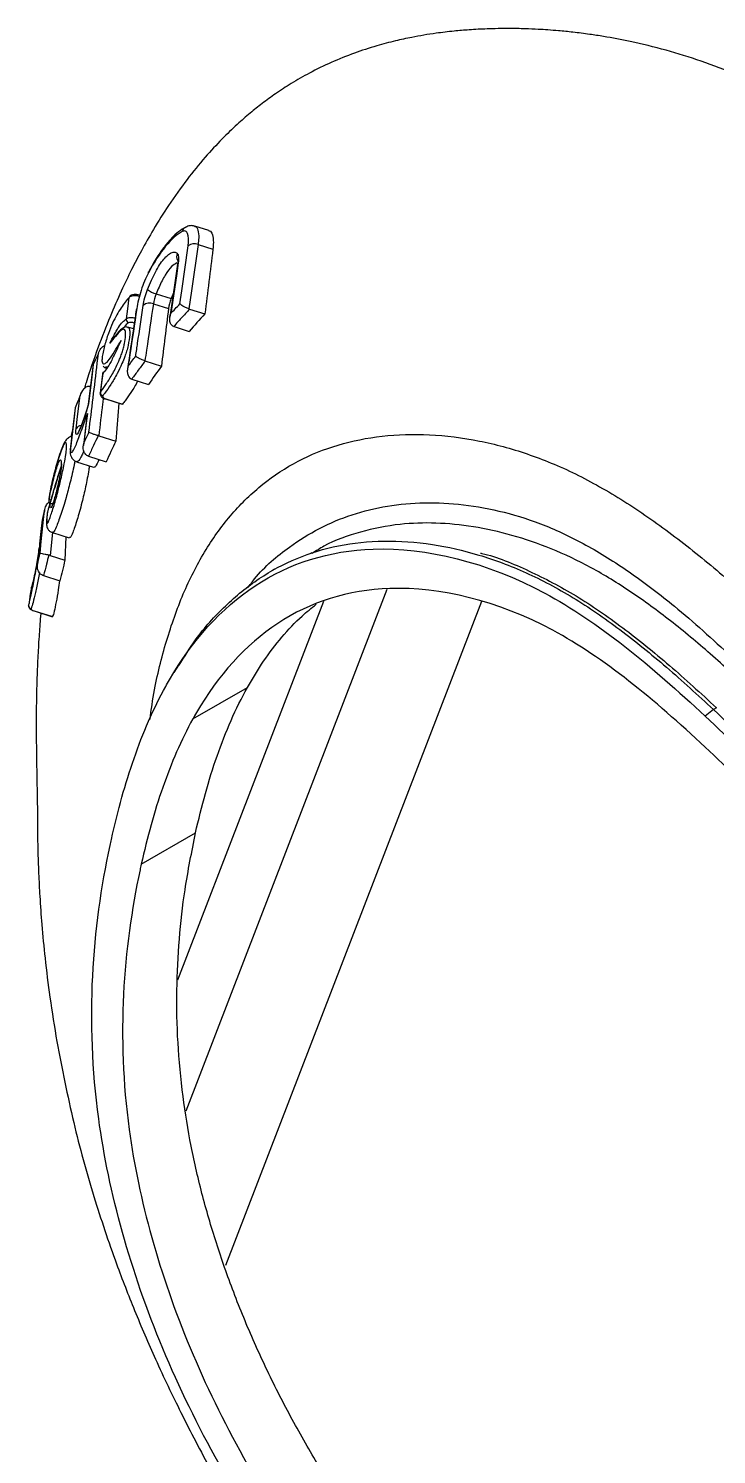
# Paper-space layout '_Isométrica' of a CAD drawing. Header units: millimetres. Extents: x -38 to 51, y -53 to 58.
# Drawn here: x -37.7 to -5.4, y -9 to 57.9 of the extents above; entities that cross this region are included whole.
import ezdxf

# ---------------------------------------------------------------- set-up
doc = ezdxf.new("R2010")
doc.units = ezdxf.units.MM

psp = doc.layouts.new('_Isométrica')

# ---------------------------------------------------------------- linework, layer by layer
at = {"color": 7, "linetype": 'Continuous', "lineweight": 25}
for p, q in [((-29.191, 48.441), (-29.851, 48.65)), ((-29.7, 47.783), (-29.004, 47.563)), ((-31.799, 45.002), (-31.086, 44.777)), ((-31.666, 45.474), (-30.965, 45.253)), ((-30.859, 45.52), (-30.965, 45.253)), ((-30.096, 44.751), (-29.38, 44.526)), ((-32.735, 43.827), (-32.99, 43.907)), ((-30.842, 43.942), (-30.815, 43.933)), ((-30.815, 43.933), (-30.112, 43.711)), ((-33.843, 43.151), (-33.704, 43.342)), ((-32.196, 42.32), (-31.419, 42.075)), ((-34.629, 42.157), (-34.854, 40.285)), ((-34.193, 41.702), (-34.303, 40.817)), ((-34.048, 42.003), (-33.984, 41.982)), ((-32.81, 41.469), (-32.025, 41.221)), ((-34.053, 40.535), (-33.26, 40.285)), ((-34.053, 40.535), (-34.052, 40.535)), ((-34.035, 40.544), (-33.245, 40.295)), ((-33.413, 40.334), (-33.561, 38.554)), ((-35.472, 40.12), (-35.706, 38.159)), ((-34.921, 39.727), (-35.087, 38.352)), ((-35.594, 39.095), (-35.677, 38.768)), ((-34.364, 38.807), (-33.561, 38.554)), ((-35.404, 37.59), (-34.607, 37.339)), ((-34.841, 37.851), (-34.009, 37.588)), ((-36.664, 36.123), (-36.699, 35.817)), ((-36.66, 36.135), (-36.693, 35.854)), ((-36.693, 35.817), (-36.693, 35.854)), ((-36.536, 34.263), (-35.748, 34.014)), ((-35.902, 34.062), (-35.949, 32.97)), ((-37.183, 33.332), (-37.242, 32.785)), ((-36.642, 33.189), (-35.949, 32.97)), ((-24.363, 33.315), (-24.416, 33.285)), ((-36.951, 32.241), (-36.184, 31.999)), ((-26.111, 32.542), (-26.252, 32.46)), ((-20.832, 31.597), (-30.272, 7.096)), ((-23.81, 31.03), (-30.664, 13.243)), ((-16.398, 31.027), (-28.408, -0.145)), ((-37.397, 30.585), (-36.536, 30.314)), ((-37.389, 30.587), (-36.533, 30.316)), ((-36.533, 30.316), (-36.535, 30.315)), ((-30.624, 28.043), (-30.834, 27.701)), ((-31.22, 27.041), (-31.217, 27.037)), ((-29.946, 25.514), (-27.382, 26.994)), ((-5.888, 25.643), (-5.889, 25.64)), ((-5.501, 25.959), (-5.888, 25.643)), ((-5.36, 26.04), (-5.501, 25.959)), ((-33.276, 21.836), (-33.273, 21.833)), ((-32.369, 18.689), (-29.819, 20.161)), ((-33.771, 19.855), (-33.768, 19.852))]:
    psp.add_line(p, q, dxfattribs=at)
at = {"color": 8, "linetype": 'Continuous', "lineweight": 25}
for p, q in [((-32.456, 45.343), (-32.457, 45.339)), ((-34.179, 41.738), (-34.193, 41.702)), ((-33.954, 42.03), (-34.041, 42.025)), ((-34.298, 40.816), (-34.287, 40.859)), ((-36.528, 34.266), (-36.642, 33.189))]:
    psp.add_line(p, q, dxfattribs=at)
at = {"color": 7, "linetype": 'Continuous', "lineweight": 25, "flags": 128}
for points in [[(-30.554, 45.007), (-30.467, 45.617), (-30.166, 47.722)], [(-29.7, 47.783), (-30.01, 45.611), (-30.131, 44.764)], [(-30.631, 46.931), (-30.719, 46.322), (-30.974, 44.552)], [(-32.033, 46.454), (-32.027, 46.496), (-32.022, 46.508)], [(-30.666, 46.859), (-30.776, 46.099), (-31.025, 44.372)], [(-33.068, 44.299), (-33.005, 44.765), (-32.933, 45.305)], [(-32.578, 44.785), (-32.598, 44.746), (-32.602, 44.727)], [(-34.622, 42.148), (-34.691, 41.577), (-34.844, 40.303)], [(-34.179, 41.738), (-34.234, 41.289), (-34.287, 40.859)], [(-35.425, 39.136), (-35.357, 39.707), (-35.239, 40.693)], [(-35.468, 40.113), (-35.536, 39.542), (-35.696, 38.205)], [(-34.898, 39.854), (-34.966, 39.283), (-35.066, 38.456)], [(-37.022, 34.856), (-37.039, 34.693), (-37.143, 33.715)], [(-37.021, 34.854), (-37.078, 34.309), (-37.139, 33.737)], [(-37.119, 33.295), (-37.061, 33.84), (-36.904, 35.317)], [(-37.161, 33.528), (-37.208, 33.086), (-37.235, 32.833)], [(-37.389, 30.587), (-37.397, 30.585), (-37.397, 30.585)]]:
    psp.add_lwpolyline(points, dxfattribs=at)
at = {"color": 8, "linetype": 'Continuous', "lineweight": 25, "flags": 128}
for points in [[(-30.666, 46.859), (-30.657, 46.892), (-30.631, 46.931)], [(-32.456, 45.343), (-32.454, 45.361), (-32.454, 45.376), (-32.455, 45.388), (-32.457, 45.398), (-32.461, 45.404), (-32.464, 45.406)]]:
    psp.add_lwpolyline(points, dxfattribs=at)
at = {"color": 8, "linetype": 'Continuous', "lineweight": 25}
for centre, radius, start, end in [((-30.127, 48.315), 0.326, 117.38672, 165.70487), ((-30.345, 47.234), 0.364, 157.18858, 209.59395), ((-34.052, 40.556), 0.0203, 270.3353, 326.68262), ((-35.164, 38.988), 0.301, 95.52594, 150.42499), ((-36.583, 35.937), 0.138, 217.09455, 259.65503)]:
    psp.add_arc(centre, radius, start, end, dxfattribs=at)
at = {"color": 7, "linetype": 'Continuous', "lineweight": 25}
for centre, radius, start, end in [((-29.878, 47.334), 0.483, 68.3157, 126.64408), ((-31.374, 46.543), 1.108, 231.0343, 254.69157), ((-32.81, 45.279), 0.125, 135.57542, 168.17654), ((-31.978, 44.577), 0.461, 67.13448, 130.37003), ((-32.915, 44.266), 0.157, 167.58119, 252.64134), ((-34.046, 41.709), 0.135, 134.05602, 167.69266), ((-34.132, 40.838), 0.157, 172.05376, 255.219), ((-37.508, 30.834), 0.149, 173.48851, 257.40589)]:
    psp.add_arc(centre, radius, start, end, dxfattribs=at)
for points, knots in [([(-36.329, 10.364), (-36.083, 9.097), (-35.611, 6.666), (-34.647, 3.179), (-33.664, 0.237), (-32.678, -2.304), (-31.674, -4.635), (-30.482, -7.141), (-29.068, -9.845), (-27.415, -12.729), (-25.509, -15.777), (-23.342, -18.965), (-21.088, -22.026), (-18.799, -24.928), (-16.591, -27.566), (-14.405, -30.037), (-12.344, -32.254), (-10.378, -34.278), (-8.528, -36.106), (-6.805, -37.736), (-5.289, -39.11), (-3.978, -40.252), (-2.883, -41.171), (-1.856, -42.007), (-0.747, -42.881), (0.58, -43.882), (2.029, -44.923), (3.43, -45.871), (4.691, -46.672), (5.74, -47.299), (6.758, -47.872), (7.522, -48.275), (8.091, -48.56), (8.389, -48.706), (8.661, -48.835), (9, -48.991), (9.287, -49.116), (9.56, -49.244), (9.695, -49.313), (9.7, -49.319), (10.019, -49.485), (10.524, -49.748), (11.16, -50.067), (11.787, -50.369), (12.373, -50.645), (12.796, -50.85), (13.168, -51.035), (13.416, -51.159), (13.709, -51.299), (14.034, -51.445), (14.394, -51.601), (14.991, -51.85), (15.837, -52.176), (16.906, -52.535), (17.927, -52.826), (18.795, -53.031), (19.511, -53.171), (20.123, -53.27), (20.764, -53.352), (21.528, -53.416), (22.319, -53.438), (23.057, -53.418), (23.686, -53.369), (24.32, -53.294), (25.04, -53.173), (25.866, -52.98), (26.719, -52.721), (27.599, -52.386), (28.48, -51.979), (29.341, -51.501), (30.1, -51.004), (30.744, -50.522), (31.313, -50.05), (31.892, -49.52), (32.942, -48.457), (34.312, -46.765), (35.877, -44.386), (37.336, -41.912), (38.771, -39.335), (40.087, -36.809), (41.287, -34.359), (42.368, -32.018), (43.419, -29.596), (44.259, -27.526), (44.896, -25.873), (45.365, -24.614), (45.85, -23.26), (46.332, -21.86), (46.76, -20.56), (47.223, -19.112), (47.759, -17.36), (48.329, -15.409), (49.058, -13.364), (49.796, -11.086), (50.478, -8.776), (51.024, -6.466), (51.386, -4.089), (51.495, -1.909), (51.394, 0.09), (51.151, 1.877), (50.773, 3.578), (50.284, 5.156), (49.703, 6.575), (49.027, 7.923), (48.24, 9.26), (47.345, 10.591), (46.293, 11.98), (45.176, 13.316), (44.032, 14.583), (42.859, 15.809), (41.565, 17.105), (40.345, 18.293), (39.303, 19.295), (38.54, 20.028), (37.884, 20.665), (37.296, 21.25), (36.545, 21.996), (35.535, 22.981), (34.415, 24.068), (33.397, 25.048), (32.447, 25.957), (31.483, 26.874), (30.543, 27.763), (29.638, 28.613), (28.673, 29.515), (27.494, 30.612), (26.18, 31.828), (24.898, 33.009), (23.866, 33.955), (23.111, 34.647), (22.552, 35.159), (22.043, 35.624), (21.526, 36.097), (20.892, 36.676), (20.134, 37.368), (19.216, 38.207), (18.16, 39.17), (16.904, 40.312), (15.415, 41.654), (13.793, 43.098), (12.06, 44.611), (10.244, 46.156), (8.36, 47.703), (6.539, 49.132), (4.904, 50.35), (3.49, 51.347), (2.265, 52.167), (1.211, 52.837), (0.239, 53.423), (-0.704, 53.963), (-1.708, 54.504), (-2.944, 55.122), (-4.41, 55.778), (-6.067, 56.408), (-7.746, 56.931), (-9.276, 57.305), (-10.462, 57.528), (-11.361, 57.666), (-12.065, 57.755), (-12.718, 57.82), (-13.26, 57.863), (-13.779, 57.894), (-14.388, 57.92), (-15.192, 57.934), (-16.072, 57.919), (-16.933, 57.873), (-17.733, 57.805), (-18.634, 57.698), (-19.552, 57.545), (-20.479, 57.344), (-21.382, 57.105), (-22.393, 56.775), (-23.445, 56.351), (-24.432, 55.868), (-25.299, 55.371), (-26.037, 54.89), (-26.675, 54.426), (-27.277, 53.946), (-27.906, 53.398), (-28.615, 52.713), (-29.405, 51.858), (-30.248, 50.824), (-31.057, 49.69), (-31.766, 48.562), (-32.34, 47.55), (-32.842, 46.585), (-33.334, 45.556), (-33.862, 44.345), (-34.416, 42.909), (-34.817, 41.785), (-35.013, 41.119), (-35.039, 41.03)], [0, 0, 0, 0, 0.01174, 0.02252, 0.032394, 0.03928, 0.04659, 0.054652, 0.063478, 0.07308, 0.083467, 0.09464, 0.106585, 0.116679, 0.127151, 0.137075, 0.146167, 0.154426, 0.162701, 0.169991, 0.176339, 0.181775, 0.186314, 0.189853, 0.194293, 0.199654, 0.205661, 0.211413, 0.215742, 0.219779, 0.222906, 0.226473, 0.227487, 0.228425, 0.229356, 0.230352, 0.232716, 0.235008, 0.237013, 0.238802, 0.240635, 0.242745, 0.245153, 0.247518, 0.249893, 0.252139, 0.25304, 0.253829, 0.254568, 0.255816, 0.257224, 0.258816, 0.262409, 0.266353, 0.2704, 0.274003, 0.276545, 0.278408, 0.280971, 0.284246, 0.287838, 0.291011, 0.293741, 0.29602, 0.29934, 0.303217, 0.307632, 0.311891, 0.316551, 0.321438, 0.326197, 0.329863, 0.333161, 0.336987, 0.341345, 0.354915, 0.368155, 0.381188, 0.394662, 0.408619, 0.419882, 0.431354, 0.443006, 0.454765, 0.460544, 0.465993, 0.472137, 0.479045, 0.4849, 0.489481, 0.498305, 0.508068, 0.517295, 0.527868, 0.537423, 0.547067, 0.555926, 0.564658, 0.570442, 0.576253, 0.582181, 0.586699, 0.591173, 0.595647, 0.599776, 0.604606, 0.609594, 0.615093, 0.620113, 0.625034, 0.630645, 0.637028, 0.64082, 0.644138, 0.646999, 0.649493, 0.652211, 0.657267, 0.662658, 0.666805, 0.670481, 0.67493, 0.679257, 0.682605, 0.686639, 0.691693, 0.697749, 0.70349, 0.708115, 0.710966, 0.713168, 0.715282, 0.717492, 0.719798, 0.723406, 0.727223, 0.731593, 0.736957, 0.743304, 0.750618, 0.757634, 0.765315, 0.773591, 0.781353, 0.788137, 0.793977, 0.798904, 0.803295, 0.80697, 0.81081, 0.814862, 0.819299, 0.826008, 0.832972, 0.839857, 0.846921, 0.852279, 0.855012, 0.858391, 0.861305, 0.863441, 0.865394, 0.868032, 0.871364, 0.875944, 0.879673, 0.882896, 0.886766, 0.892141, 0.895854, 0.900211, 0.905545, 0.91125, 0.91681, 0.921703, 0.925985, 0.92983, 0.933298, 0.93722, 0.941935, 0.947452, 0.953671, 0.960434, 0.966315, 0.971303, 0.975529, 0.980224, 0.985681, 0.991911, 0.998924, 1, 1, 1, 1]), ([(-30.443, 48.395), (-30.691, 48.268), (-30.952, 48.038), (-31.497, 47.373), (-31.766, 46.955), (-32.033, 46.454)], [0, 0, 0, 0, 0.5, 0.5, 1, 1, 1, 1]), ([(-30.275, 48.594), (-30.332, 48.567), (-30.508, 48.483), (-30.797, 48.24), (-31.15, 47.87), (-31.503, 47.391), (-31.793, 46.936), (-31.961, 46.615), (-32.018, 46.506)], [0, 0, 0, 0, 0.090257, 0.283854, 0.490419, 0.693052, 0.896369, 1, 1, 1, 1]), ([(-30.166, 47.722), (-30.13, 47.978), (-30.139, 48.182), (-30.214, 48.361), (-30.249, 48.399), (-30.335, 48.431), (-30.386, 48.425), (-30.443, 48.395)], [0, 0, 0, 0, 0.5, 0.5, 0.75, 0.75, 1, 1, 1, 1]), ([(-29.855, 48.638), (-29.893, 48.652), (-30.002, 48.691), (-30.155, 48.663), (-30.242, 48.615), (-30.273, 48.599)], [0, 0, 0, 0, 0.266087, 0.742517, 1, 1, 1, 1]), ([(-29.194, 48.429), (-29.185, 48.43), (-29.105, 48.44), (-29.019, 48.262), (-28.968, 47.95), (-28.994, 47.673), (-29.004, 47.563)], [0, 0, 0, 0, 0.049817, 0.408328, 0.766329, 1, 1, 1, 1]), ([(-32.07, 45.681), (-31.956, 45.977), (-31.83, 46.254), (-31.638, 46.614), (-31.572, 46.727), (-31.441, 46.928), (-31.377, 47.017), (-31.25, 47.173), (-31.186, 47.238), (-31.067, 47.341), (-31.01, 47.379), (-30.901, 47.427), (-30.85, 47.437), (-30.758, 47.427), (-30.717, 47.409), (-30.68, 47.375)], [0, 0, 0, 0, 0.25, 0.25, 0.375, 0.375, 0.5, 0.5, 0.625, 0.625, 0.75, 0.75, 0.875, 0.875, 1, 1, 1, 1]), ([(-30.68, 47.375), (-30.649, 47.347), (-30.628, 47.292), (-30.611, 47.14), (-30.615, 47.043), (-30.631, 46.931)], [0, 0, 0, 0, 0.5, 0.5, 1, 1, 1, 1]), ([(-30.658, 47.061), (-30.657, 47.06), (-30.657, 47.058), (-30.652, 46.999), (-30.656, 46.925), (-30.665, 46.867), (-30.667, 46.858)], [0, 0, 0, 0, 0.201881, 0.521642, 0.92717, 1, 1, 1, 1]), ([(-32.033, 46.454), (-32.156, 46.222), (-32.275, 45.934), (-32.42, 45.488), (-32.462, 45.34), (-32.532, 45.049), (-32.559, 44.913), (-32.578, 44.785)], [0, 0, 0, 0, 0.5, 0.5, 0.75, 0.75, 1, 1, 1, 1]), ([(-32.277, 44.928), (-32.26, 45.04), (-32.234, 45.165), (-32.163, 45.423), (-32.12, 45.555), (-32.07, 45.681)], [0, 0, 0, 0, 0.5, 0.5, 1, 1, 1, 1]), ([(-32.933, 45.305), (-33.058, 45.178), (-33.186, 45.012), (-33.381, 44.709), (-33.447, 44.6), (-33.58, 44.364), (-33.646, 44.239), (-33.78, 43.953), (-33.848, 43.788), (-33.945, 43.516), (-33.977, 43.42), (-34.037, 43.226), (-34.064, 43.127), (-34.116, 42.928), (-34.139, 42.828), (-34.178, 42.639), (-34.194, 42.547), (-34.213, 42.389), (-34.214, 42.327), (-34.202, 42.243), (-34.19, 42.219), (-34.175, 42.204)], [0, 0, 0, 0, 0.25, 0.25, 0.375, 0.375, 0.5, 0.5, 0.625, 0.625, 0.6875, 0.6875, 0.75, 0.75, 0.8125, 0.8125, 0.875, 0.875, 0.9375, 0.9375, 1, 1, 1, 1]), ([(-32.456, 45.343), (-32.55, 45.373), (-32.655, 45.386), (-32.831, 45.372), (-32.9, 45.345), (-32.933, 45.305)], [0, 0, 0, 0, 0.5, 0.5, 1, 1, 1, 1]), ([(-32.564, 45.428), (-32.573, 45.431), (-32.622, 45.442), (-32.72, 45.443), (-32.825, 45.427), (-32.88, 45.382), (-32.899, 45.366)], [0, 0, 0, 0, 0.069254, 0.386058, 0.784255, 1, 1, 1, 1]), ([(-32.628, 42.551), (-32.598, 42.754), (-32.568, 42.957), (-32.538, 43.16), (-32.451, 43.749), (-32.364, 44.339), (-32.277, 44.928)], [0, 0, 0, 0, 0.00075, 0.00075, 0.00075, 0.002928262, 0.002928262, 0.002928262, 0.002928262]), ([(-32.464, 45.406), (-32.465, 45.406), (-32.495, 45.418), (-32.53, 45.423), (-32.564, 45.428)], [0, 0, 0, 0, 0.011451, 1, 1, 1, 1]), ([(-31.799, 45.002), (-31.906, 44.279), (-32.013, 43.556), (-32.12, 42.833), (-32.145, 42.662), (-32.17, 42.491), (-32.196, 42.32)], [0, 0, 0, 0, 0.002672109, 0.002672109, 0.002672109, 0.0033034, 0.0033034, 0.0033034, 0.0033034]), ([(-30.974, 44.552), (-30.91, 44.623), (-30.845, 44.694), (-30.78, 44.764), (-30.705, 44.845), (-30.63, 44.926), (-30.554, 45.007)], [0, 0, 0, 0, 0.0004459593, 0.0004459593, 0.0004459593, 0.0009607484, 0.0009607484, 0.0009607484, 0.0009607484]), ([(-30.131, 44.764), (-30.184, 44.786), (-30.236, 44.81), (-30.33, 44.857), (-30.372, 44.88), (-30.479, 44.944), (-30.528, 44.98), (-30.554, 45.007)], [0, 0, 0, 0, 0.25, 0.25, 0.5, 0.5, 1, 1, 1, 1]), ([(-33.843, 43.151), (-33.777, 43.279), (-33.71, 43.405), (-33.608, 43.595), (-33.574, 43.659), (-33.505, 43.785), (-33.472, 43.842), (-33.372, 43.996), (-33.308, 44.076), (-33.185, 44.205), (-33.127, 44.254), (-33.068, 44.299)], [0, 0, 0, 0, 0.25, 0.25, 0.375, 0.375, 0.5, 0.5, 0.75, 0.75, 1, 1, 1, 1]), ([(-32.602, 44.727), (-32.64, 44.474), (-32.777, 43.542), (-32.915, 42.61), (-33.016, 41.931)], [0, 0, 0, 0, 0.271459, 1, 1, 1, 1]), ([(-32.578, 44.785), (-32.685, 44.062), (-32.792, 43.339), (-32.899, 42.616), (-32.926, 42.436), (-32.952, 42.255), (-32.979, 42.074)], [0, 0, 0, 0, 0.002671984, 0.002671984, 0.002671984, 0.003339843, 0.003339843, 0.003339843, 0.003339843]), ([(-31.086, 44.777), (-31.142, 44.327), (-31.198, 43.876), (-31.309, 42.976), (-31.365, 42.526), (-31.419, 42.075)], [0, 0, 0, 0, 0.5, 0.5, 1, 1, 1, 1]), ([(-30.842, 43.942), (-30.897, 43.962), (-30.941, 44.001), (-31.002, 44.097), (-31.019, 44.153), (-31.042, 44.324), (-31.02, 44.444), (-30.974, 44.552)], [0, 0, 0, 0, 0.25, 0.25, 0.5, 0.5, 1, 1, 1, 1]), ([(-30.096, 44.751), (-30.229, 44.612), (-30.36, 44.473), (-30.489, 44.332), (-30.608, 44.203), (-30.726, 44.073), (-30.842, 43.942)], [0, 0, 0, 0, 0.00088878, 0.00088878, 0.00088878, 0.001707212, 0.001707212, 0.001707212, 0.001707212]), ([(-34.287, 40.859), (-34.247, 40.914), (-34.204, 40.971), (-34.119, 41.09), (-34.075, 41.152), (-33.94, 41.349), (-33.847, 41.494), (-33.696, 41.756), (-33.643, 41.852), (-33.535, 42.065), (-33.481, 42.18), (-33.399, 42.369), (-33.371, 42.434), (-33.318, 42.569), (-33.291, 42.64), (-33.242, 42.785), (-33.218, 42.861), (-33.182, 43.005), (-33.169, 43.075), (-33.133, 43.273), (-33.114, 43.399), (-33.101, 43.563), (-33.1, 43.611), (-33.106, 43.691), (-33.112, 43.723), (-33.14, 43.795), (-33.17, 43.813), (-33.24, 43.807), (-33.28, 43.783), (-33.406, 43.683), (-33.496, 43.575), (-33.672, 43.364), (-33.758, 43.258), (-33.843, 43.151)], [0, 0, 0, 0, 0.0625, 0.0625, 0.125, 0.125, 0.25, 0.25, 0.3125, 0.3125, 0.375, 0.375, 0.40625, 0.40625, 0.4375, 0.4375, 0.46875, 0.46875, 0.5, 0.5, 0.5625, 0.5625, 0.59375, 0.59375, 0.625, 0.625, 0.6875, 0.6875, 0.75, 0.75, 0.875, 0.875, 1, 1, 1, 1]), ([(-33.196, 43.877), (-33.227, 43.858), (-33.327, 43.797), (-33.491, 43.62), (-33.633, 43.44), (-33.706, 43.346), (-33.707, 43.344)], [0, 0, 0, 0, 0.1668546, 0.5224316, 0.9918101, 1, 1, 1, 1]), ([(-32.995, 43.897), (-33.024, 43.906), (-33.096, 43.929), (-33.162, 43.9), (-33.192, 43.88), (-33.196, 43.877)], [0, 0, 0, 0, 0.36429, 0.923951, 1, 1, 1, 1]), ([(-32.681, 44.101), (-32.739, 44.119), (-32.803, 44.13), (-32.905, 44.136), (-32.944, 44.129), (-32.962, 44.116)], [0, 0, 0, 0, 0.5, 0.5, 1, 1, 1, 1]), ([(-34.379, 42.664), (-34.376, 42.674), (-34.36, 42.729), (-34.31, 42.842), (-34.216, 42.975), (-34.12, 43.032), (-34.08, 43.055)], [0, 0, 0, 0, 0.0663602, 0.3399858, 0.7275059, 1, 1, 1, 1]), ([(-33.308, 43.275), (-33.389, 43.112), (-33.47, 42.949), (-33.589, 42.703), (-33.629, 42.621), (-33.708, 42.457), (-33.747, 42.374), (-33.938, 42.007), (-34.066, 41.845), (-34.179, 41.738)], [0, 0, 0, 0, 0.25, 0.25, 0.375, 0.375, 0.5, 0.5, 1, 1, 1, 1]), ([(-34.823, 38.972), (-34.693, 40.054), (-34.563, 41.136), (-34.433, 42.219), (-34.415, 42.367), (-34.397, 42.515), (-34.379, 42.664)], [0, 0, 0, 0, 0.004265101, 0.004265101, 0.004265101, 0.004849306, 0.004849306, 0.004849306, 0.004849306]), ([(-34.379, 42.664), (-34.418, 42.584), (-34.456, 42.505), (-34.493, 42.425), (-34.536, 42.333), (-34.579, 42.24), (-34.622, 42.148)], [0, 0, 0, 0, 0.0003995513, 0.0003995513, 0.0003995513, 0.0008630711, 0.0008630711, 0.0008630711, 0.0008630711]), ([(-32.979, 42.074), (-32.922, 42.153), (-32.865, 42.232), (-32.807, 42.311), (-32.748, 42.391), (-32.688, 42.471), (-32.628, 42.551)], [0, 0, 0, 0, 0.0004729517, 0.0004729517, 0.0004729517, 0.0009567223, 0.0009567223, 0.0009567223, 0.0009567223]), ([(-32.185, 42.317), (-32.294, 42.176), (-32.4, 42.034), (-32.505, 41.892), (-32.608, 41.751), (-32.71, 41.61), (-32.81, 41.468)], [0, 0, 0, 0, 0.000856119, 0.000856119, 0.000856119, 0.001701371, 0.001701371, 0.001701371, 0.001701371]), ([(-32.196, 42.32), (-32.251, 42.339), (-32.307, 42.362), (-32.407, 42.407), (-32.451, 42.429), (-32.561, 42.491), (-32.607, 42.525), (-32.628, 42.551)], [0, 0, 0, 0, 0.25, 0.25, 0.5, 0.5, 1, 1, 1, 1]), ([(-34.622, 42.148), (-34.623, 42.149), (-34.627, 42.152), (-34.631, 42.157), (-34.624, 42.158), (-34.621, 42.159)], [0, 0, 0, 0, 0.234065, 0.633698, 1, 1, 1, 1]), ([(-34.139, 41.805), (-34.154, 41.789), (-34.182, 41.761), (-34.188, 41.72), (-34.191, 41.702)], [0, 0, 0, 0, 0.545033, 1, 1, 1, 1]), ([(-34.156, 42.087), (-34.128, 42.05), (-34.094, 42.005), (-34.047, 42.006), (-34.04, 42.006)], [0, 0, 0, 0, 0.843511, 1, 1, 1, 1]), ([(-32.979, 42.074), (-32.987, 42.051), (-33.001, 42.01), (-33.013, 41.952), (-33.026, 41.86), (-33.024, 41.754), (-32.991, 41.643), (-32.949, 41.566), (-32.89, 41.503), (-32.836, 41.48), (-32.81, 41.469)], [0, 0, 0, 0, 0.102703, 0.186212, 0.250529, 0.499413, 0.632452, 0.749888, 0.879112, 1, 1, 1, 1]), ([(-34.753, 41.121), (-34.811, 41.134), (-34.872, 41.127), (-34.982, 41.081), (-35.031, 41.046), (-35.156, 40.917), (-35.211, 40.808), (-35.239, 40.693)], [0, 0, 0, 0, 0.25, 0.25, 0.5, 0.5, 1, 1, 1, 1]), ([(-32.543, 41.384), (-32.554, 41.36), (-32.667, 41.117), (-32.866, 40.825), (-33.083, 40.507), (-33.206, 40.346), (-33.245, 40.295)], [0, 0, 0, 0, 0.042756, 0.424022, 0.815858, 1, 1, 1, 1]), ([(-35.239, 40.693), (-35.274, 40.606), (-35.309, 40.519), (-35.343, 40.433), (-35.385, 40.326), (-35.427, 40.22), (-35.468, 40.113)], [0, 0, 0, 0, 0.0004288727, 0.0004288727, 0.0004288727, 0.0009533956, 0.0009533956, 0.0009533956, 0.0009533956]), ([(-34.844, 40.303), (-34.877, 40.189), (-34.91, 40.074), (-34.978, 39.859), (-35.012, 39.755), (-35.08, 39.556), (-35.114, 39.461), (-35.18, 39.285), (-35.212, 39.204), (-35.275, 39.059), (-35.304, 38.998), (-35.357, 38.907), (-35.38, 38.878), (-35.417, 38.866), (-35.43, 38.883), (-35.44, 38.971), (-35.437, 39.043), (-35.425, 39.136)], [0, 0, 0, 0, 0.125, 0.125, 0.25, 0.25, 0.375, 0.375, 0.5, 0.5, 0.625, 0.625, 0.75, 0.75, 0.875, 0.875, 1, 1, 1, 1]), ([(-34.864, 40.252), (-34.884, 40.183), (-34.944, 39.977), (-35.049, 39.656), (-35.162, 39.347), (-35.243, 39.151), (-35.291, 39.058), (-35.296, 39.05), (-35.297, 39.047)], [0, 0, 0, 0, 0.1255613, 0.37316, 0.632758, 0.8130612, 0.9326222, 1, 1, 1, 1]), ([(-34.844, 40.303), (-34.846, 40.301), (-34.851, 40.295), (-34.853, 40.288), (-34.853, 40.285)], [0, 0, 0, 0, 0.441175, 1, 1, 1, 1]), ([(-34.302, 40.814), (-34.302, 40.79), (-34.304, 40.741), (-34.27, 40.674), (-34.214, 40.613), (-34.141, 40.566), (-34.077, 40.546), (-34.051, 40.538)], [0, 0, 0, 0, 0.176818, 0.353168, 0.552679, 0.819995, 1, 1, 1, 1]), ([(-34.172, 40.686), (-34.188, 40.665), (-34.183, 40.638), (-34.134, 40.586), (-34.089, 40.561), (-34.035, 40.544)], [0, 0, 0, 0, 0.5, 0.5, 1, 1, 1, 1]), ([(-33.245, 40.295), (-33.249, 40.289), (-33.255, 40.282), (-33.259, 40.286), (-33.259, 40.287)], [0, 0, 0, 0, 0.778351, 1, 1, 1, 1]), ([(-35.696, 38.205), (-35.696, 38.128), (-35.688, 38.078), (-35.66, 38.026), (-35.641, 38.022), (-35.591, 38.062), (-35.561, 38.105), (-35.493, 38.236), (-35.455, 38.321), (-35.336, 38.606), (-35.251, 38.837), (-35.121, 39.207), (-35.077, 39.335), (-34.988, 39.595), (-34.943, 39.724), (-34.898, 39.854)], [0, 0, 0, 0, 0.125, 0.125, 0.25, 0.25, 0.375, 0.375, 0.5, 0.5, 0.75, 0.75, 0.875, 0.875, 1, 1, 1, 1]), ([(-35.465, 40.12), (-35.468, 40.119), (-35.473, 40.118), (-35.469, 40.115), (-35.468, 40.113)], [0, 0, 0, 0, 0.597521, 1, 1, 1, 1]), ([(-34.91, 39.727), (-34.91, 39.758), (-34.911, 39.801), (-34.9, 39.843), (-34.898, 39.854)], [0, 0, 0, 0, 0.72892, 1, 1, 1, 1]), ([(-35.066, 38.456), (-35.023, 38.548), (-34.98, 38.641), (-34.937, 38.733), (-34.899, 38.813), (-34.861, 38.892), (-34.823, 38.972)], [0, 0, 0, 0, 0.0004639313, 0.0004639313, 0.0004639313, 0.0008633374, 0.0008633374, 0.0008633374, 0.0008633374]), ([(-34.388, 38.814), (-34.445, 38.829), (-34.504, 38.847), (-34.608, 38.88), (-34.653, 38.895), (-34.763, 38.937), (-34.806, 38.958), (-34.823, 38.972)], [0, 0, 0, 0, 0.25, 0.25, 0.5, 0.5, 1, 1, 1, 1]), ([(-31.967, 25.467), (-31.898, 25.944), (-31.701, 27.291), (-31.169, 29.328), (-30.378, 31.546), (-29.363, 33.502), (-28.136, 35.19), (-26.691, 36.588), (-25.026, 37.676), (-23.146, 38.432), (-21.075, 38.847), (-18.852, 38.916), (-16.567, 38.633), (-14.268, 38.014), (-11.991, 37.079), (-9.71, 35.79), (-7.445, 34.208), (-5.195, 32.395), (-2.52, 30.017), (0.566, 27.045), (4.073, 23.572), (7.445, 20.352), (10.699, 17.521), (13.805, 14.985), (16.946, 12.529), (19.764, 10.365), (22.249, 8.444), (24.367, 6.789), (26.15, 5.264), (27.544, 3.863), (28.566, 2.658), (29.449, 1.36), (30.179, -0.053), (30.463, -1.017), (30.608, -1.51)], [0, 0, 0, 0, 0.017877, 0.05038, 0.082457, 0.114225, 0.145845, 0.177516, 0.209478, 0.241993, 0.275038, 0.30832, 0.341546, 0.372293, 0.402646, 0.432636, 0.46263, 0.492914, 0.523594, 0.572525, 0.621953, 0.671303, 0.713105, 0.754919, 0.796985, 0.83948, 0.868127, 0.896925, 0.924844, 0.940733, 0.955874, 0.97043, 0.98487, 1, 1, 1, 1]), ([(-36.743, 34.743), (-36.719, 34.795), (-36.65, 34.943), (-36.494, 35.429), (-36.309, 36.069), (-36.13, 36.787), (-36.021, 37.301), (-35.943, 37.715), (-35.895, 38.002), (-35.866, 38.271), (-35.871, 38.349), (-35.874, 38.384)], [0, 0, 0, 0, 0.1038751, 0.2978923, 0.4830623, 0.6158151, 0.7593296, 0.7884624, 0.8746986, 0.944638, 1, 1, 1, 1]), ([(-35.633, 38.775), (-35.645, 38.774), (-35.703, 38.77), (-35.785, 38.718), (-35.87, 38.647), (-35.939, 38.554), (-36.024, 38.4), (-36.133, 38.129), (-36.263, 37.744), (-36.384, 37.332), (-36.49, 36.927), (-36.583, 36.523), (-36.644, 36.231), (-36.672, 36.08), (-36.675, 36.066)], [0, 0, 0, 0, 0.010265, 0.045937, 0.081997, 0.130918, 0.207224, 0.359851, 0.527371, 0.668519, 0.786842, 0.891287, 0.989708, 1, 1, 1, 1]), ([(-35.705, 38.159), (-35.705, 38.16), (-35.706, 38.176), (-35.701, 38.191), (-35.696, 38.205)], [0, 0, 0, 0, 0.081635, 1, 1, 1, 1]), ([(-34.878, 37.864), (-34.93, 37.885), (-34.974, 37.923), (-35.039, 38.014), (-35.061, 38.067), (-35.102, 38.23), (-35.096, 38.347), (-35.066, 38.456)], [0, 0, 0, 0, 0.25, 0.25, 0.5, 0.5, 1, 1, 1, 1]), ([(-34.388, 38.814), (-34.463, 38.661), (-34.537, 38.507), (-34.61, 38.353), (-34.689, 38.186), (-34.766, 38.019), (-34.841, 37.851)], [0.000000852, 0.000000852, 0.000000852, 0.000000852, 0.000773262, 0.000773262, 0.000773262, 0.00161133, 0.00161133, 0.00161133, 0.00161133]), ([(-36.693, 35.854), (-36.63, 36.157), (-36.566, 36.438), (-36.469, 36.828), (-36.436, 36.953), (-36.372, 37.18), (-36.341, 37.284), (-36.28, 37.466), (-36.252, 37.54), (-36.201, 37.648), (-36.178, 37.679), (-36.144, 37.687), (-36.132, 37.663), (-36.119, 37.57), (-36.12, 37.494), (-36.119, 37.424)], [0, 0, 0, 0, 0.25, 0.25, 0.375, 0.375, 0.5, 0.5, 0.625, 0.625, 0.75, 0.75, 0.875, 0.875, 1, 1, 1, 1]), ([(-36.13, 37.577), (-36.13, 37.578), (-36.131, 37.58), (-36.123, 37.535), (-36.122, 37.454), (-36.121, 37.398), (-36.121, 37.384)], [0, 0, 0, 0, 0.0802956, 0.3733953, 0.8541296, 1, 1, 1, 1]), ([(-35.704, 38.12), (-35.704, 38.091), (-35.706, 38.018), (-35.691, 37.908), (-35.638, 37.77), (-35.541, 37.649), (-35.448, 37.613), (-35.406, 37.596)], [0, 0, 0, 0, 0.171214, 0.426345, 0.645364, 0.840632, 1, 1, 1, 1]), ([(-34.35, 37.696), (-34.38, 37.626), (-34.471, 37.419), (-34.56, 37.305), (-34.594, 37.349), (-34.601, 37.357)], [0, 0, 0, 0, 0.294249, 0.874059, 1, 1, 1, 1]), ([(-36.648, 35.601), (-36.563, 35.904), (-36.475, 36.206), (-36.383, 36.507), (-36.295, 36.797), (-36.205, 37.086), (-36.111, 37.374)], [0, 0, 0, 0, 0.001359736, 0.001359736, 0.001359736, 0.00266502, 0.00266502, 0.00266502, 0.00266502]), ([(-36.115, 37.363), (-36.128, 37.28), (-36.159, 37.085), (-36.227, 36.738), (-36.308, 36.375), (-36.367, 36.131), (-36.394, 36.039), (-36.394, 36.039)], [0, 0, 0, 0, 0.194942, 0.460805, 0.729041, 0.998163, 1, 1, 1, 1]), ([(-34.804, 37.401), (-34.813, 37.336), (-34.857, 37.021), (-34.981, 36.405), (-35.171, 35.58), (-35.386, 34.826), (-35.568, 34.291), (-35.69, 34.018), (-35.729, 34.03), (-35.742, 34.034)], [0, 0, 0, 0, 0.04147, 0.199526, 0.356965, 0.566221, 0.783353, 0.925572, 1, 1, 1, 1]), ([(-36.904, 35.317), (-36.902, 35.328), (-36.892, 35.382), (-36.854, 35.497), (-36.786, 35.623), (-36.711, 35.679), (-36.69, 35.696)], [0, 0, 0, 0, 0.075436, 0.372856, 0.816811, 1, 1, 1, 1]), ([(-36.695, 35.82), (-36.697, 35.807), (-36.711, 35.744), (-36.701, 35.663), (-36.67, 35.61), (-36.664, 35.6)], [0, 0, 0, 0, 0.176317, 0.852512, 1, 1, 1, 1]), ([(-36.66, 36.135), (-36.663, 36.132), (-36.665, 36.128), (-36.663, 36.124), (-36.663, 36.123)], [0, 0, 0, 0, 0.907342, 1, 1, 1, 1]), ([(-36.468, 35.615), (-36.496, 35.62), (-36.524, 35.622), (-36.567, 35.621), (-36.584, 35.62), (-36.626, 35.613), (-36.642, 35.608), (-36.648, 35.601)], [0, 0, 0, 0, 0.25, 0.25, 0.5, 0.5, 1, 1, 1, 1]), ([(-36.394, 36.039), (-36.421, 35.941), (-36.476, 35.747), (-36.532, 35.582), (-36.571, 35.507), (-36.568, 35.51), (-36.567, 35.511)], [0, 0, 0, 0, 0.346433, 0.691773, 0.929196, 1, 1, 1, 1]), ([(-27.372, 31.662), (-27.265, 31.808), (-26.698, 32.572), (-25.57, 33.518), (-24.023, 34.499), (-22.482, 35.136), (-20.83, 35.542), (-19.08, 35.703), (-17.248, 35.615), (-15.344, 35.263), (-13.375, 34.631), (-11.358, 33.655), (-9.332, 32.369), (-7.083, 30.647), (-4.646, 28.458), (-2.036, 25.872), (0.538, 23.212), (3.111, 20.558), (5.729, 18.009), (8.4, 15.622), (11.109, 13.403), (14.744, 10.594), (17.974, 8.222), (20.78, 6.16), (22.247, 5.037), (23.52, 3.959), (24.587, 2.931), (25.343, 2.102), (25.773, 1.534), (25.937, 1.316)], [0, 0, 0, 0, 0.010823, 0.056867, 0.091646, 0.126578, 0.161508, 0.196285, 0.230824, 0.265442, 0.299935, 0.334678, 0.369591, 0.404414, 0.452161, 0.499961, 0.547512, 0.595061, 0.642712, 0.690354, 0.737955, 0.785566, 0.880671, 0.906254, 0.931832, 0.957357, 0.973638, 0.989896, 1, 1, 1, 1]), ([(-37.021, 34.854), (-37.022, 34.855), (-37.023, 34.856), (-37.021, 34.856), (-37.02, 34.856)], [0, 0, 0, 0, 0.685585, 1, 1, 1, 1]), ([(-36.904, 35.317), (-36.92, 35.257), (-36.935, 35.197), (-36.95, 35.137), (-36.974, 35.043), (-36.997, 34.949), (-37.021, 34.854)], [0, 0, 0, 0, 0.0002708639, 0.0002708639, 0.0002708639, 0.0006972593, 0.0006972593, 0.0006972593, 0.0006972593]), ([(-36.776, 35.2), (-36.777, 35.196), (-36.791, 35.078), (-36.813, 34.86), (-36.821, 34.686), (-36.802, 34.547), (-36.758, 34.432), (-36.672, 34.332), (-36.589, 34.271), (-36.538, 34.264), (-36.534, 34.264)], [0, 0, 0, 0, 0.0096927, 0.2951882, 0.5944069, 0.7041191, 0.7961272, 0.8908375, 0.9918007, 1, 1, 1, 1]), ([(-3.768, 26.865), (-4.393, 27.439), (-5.629, 28.574), (-7.5, 30.13), (-9.369, 31.506), (-11.249, 32.657), (-13.122, 33.539), (-14.975, 34.174), (-16.787, 34.574), (-18.542, 34.743), (-20.325, 34.685), (-22.088, 34.328), (-23.465, 33.846), (-24.161, 33.4), (-24.344, 33.283)], [0, 0, 0, 0, 0.087513, 0.172987, 0.256971, 0.340453, 0.424858, 0.508993, 0.593922, 0.679081, 0.763852, 0.864147, 0.964384, 1, 1, 1, 1]), ([(-37.656, 30.851), (-37.642, 30.892), (-37.627, 30.947), (-37.591, 31.086), (-37.571, 31.169), (-37.509, 31.452), (-37.461, 31.687), (-37.388, 32.074), (-37.364, 32.21), (-37.316, 32.482), (-37.293, 32.621), (-37.249, 32.897), (-37.229, 33.03), (-37.192, 33.288), (-37.175, 33.413), (-37.161, 33.528)], [0, 0, 0, 0, 0.125, 0.125, 0.25, 0.25, 0.5, 0.5, 0.625, 0.625, 0.75, 0.75, 0.875, 0.875, 1, 1, 1, 1]), ([(-37.139, 33.737), (-37.152, 33.619), (-37.17, 33.481), (-37.214, 33.184), (-37.239, 33.026), (-37.293, 32.718), (-37.321, 32.565), (-37.376, 32.291), (-37.402, 32.167), (-37.426, 32.065)], [0, 0, 0, 0, 0.25, 0.25, 0.5, 0.5, 0.75, 0.75, 1, 1, 1, 1]), ([(-37.161, 33.528), (-37.168, 33.479), (-37.176, 33.417), (-37.181, 33.347), (-37.182, 33.332)], [0, 0, 0, 0, 0.787638, 1, 1, 1, 1]), ([(-31.22, 27.041), (-31.162, 27.145), (-31.104, 27.249), (-29.977, 29.182), (-28.625, 30.704), (-25.416, 32.825), (-23.559, 33.419), (-18.981, 33.567), (-16.16, 32.89), (-10.907, 30.07), (-8.433, 28.014), (-5.888, 25.643)], [0, 0, 0, 0, 0.012839, 0.012839, 0.242297, 0.242297, 0.471754, 0.471754, 0.747104, 0.747104, 1, 1, 1, 1]), ([(-30.601, 28.015), (-30.346, 28.43), (-29.706, 29.473), (-28.45, 30.855), (-26.869, 32.155), (-25.086, 33.11), (-23.124, 33.709), (-20.99, 33.931), (-18.776, 33.772), (-16.536, 33.265), (-14.32, 32.442), (-12.094, 31.266), (-9.883, 29.74), (-7.681, 27.956), (-6.234, 26.63), (-5.501, 25.959)], [0, 0, 0, 0, 0.0549257, 0.1382017, 0.2210846, 0.3033933, 0.3854448, 0.4678216, 0.5508001, 0.626701, 0.7017404, 0.7755308, 0.8490131, 0.9235854, 1, 1, 1, 1]), ([(-37.032, 32.273), (-37.127, 32.321), (-37.188, 32.418), (-37.249, 32.619), (-37.253, 32.729), (-37.235, 32.833)], [0, 0, 0, 0, 0.5, 0.5, 1, 1, 1, 1]), ([(-37.235, 32.833), (-37.211, 32.928), (-37.188, 33.022), (-37.164, 33.117), (-37.149, 33.177), (-37.134, 33.236), (-37.119, 33.295)], [0, 0, 0, 0, 0.0004292577, 0.0004292577, 0.0004292577, 0.000697425, 0.000697425, 0.000697425, 0.000697425]), ([(-36.71, 33.206), (-36.77, 33.216), (-36.83, 33.227), (-36.932, 33.248), (-36.975, 33.257), (-37.076, 33.28), (-37.111, 33.29), (-37.119, 33.295)], [0, 0, 0, 0, 0.25, 0.25, 0.5, 0.5, 1, 1, 1, 1]), ([(-36.71, 33.206), (-36.747, 33.064), (-36.784, 32.922), (-36.819, 32.779), (-36.864, 32.6), (-36.908, 32.42), (-36.951, 32.241)], [0.000006885, 0.000006885, 0.000006885, 0.000006885, 0.000650314, 0.000650314, 0.000650314, 0.001461974, 0.001461974, 0.001461974, 0.001461974]), ([(-16.447, 33.304), (-16.423, 33.299), (-15.682, 33.132), (-14.174, 32.5), (-11.954, 31.354), (-9.741, 29.82), (-7.54, 28.038), (-6.092, 26.712), (-5.36, 26.04)], [0, 0, 0, 0, 0.006663, 0.206341, 0.402695, 0.598229, 0.796663, 1, 1, 1, 1]), ([(-37.533, 31.676), (-37.547, 31.579), (-37.562, 31.481), (-37.577, 31.384), (-37.603, 31.206), (-37.63, 31.029), (-37.656, 30.851)], [0, 0, 0, 0, 0.0002984604, 0.0002984604, 0.0002984604, 0.0008426413, 0.0008426413, 0.0008426413, 0.0008426413]), ([(-36.205, 32.005), (-36.225, 31.859), (-36.276, 31.494), (-36.365, 30.979), (-36.457, 30.534), (-36.51, 30.363), (-36.532, 30.318), (-36.533, 30.316)], [0, 0, 0, 0, 0.17928, 0.446363, 0.71745, 0.990114, 1, 1, 1, 1]), ([(-5.887, 24.187), (-8.304, 26.439), (-10.653, 28.392), (-15.642, 31.07), (-18.321, 31.712), (-22.67, 31.572), (-24.433, 31.008), (-27.481, 28.993), (-28.765, 27.548), (-29.835, 25.711), (-29.891, 25.613), (-29.946, 25.514)], [0.7180504, 0.7180504, 0.7180504, 0.7180504, 0.760959, 0.760959, 0.8076771, 0.8076771, 0.8466089, 0.8466089, 0.8855407, 0.8855407, 0.887719, 0.887719, 0.887719, 0.887719]), ([(-37.654, 30.846), (-37.656, 30.837), (-37.663, 30.807), (-37.649, 30.757), (-37.619, 30.705), (-37.574, 30.663), (-37.509, 30.626), (-37.442, 30.598), (-37.395, 30.585), (-37.387, 30.583)], [0, 0, 0, 0, 0.0622752, 0.2106311, 0.3453659, 0.4875367, 0.6857511, 0.9496986, 1, 1, 1, 1]), ([(-27.382, 26.994), (-27.135, 27.413), (-26.639, 28.252), (-25.776, 29.364), (-24.955, 30.259), (-24.381, 30.717), (-24.157, 30.896)], [0, 0, 0, 0, 0.274556, 0.550252, 0.82483, 1, 1, 1, 1]), ([(-37.54, 30.689), (-37.547, 30.673), (-37.536, 30.656), (-37.483, 30.621), (-37.44, 30.603), (-37.389, 30.587)], [0, 0, 0, 0, 0.5, 0.5, 1, 1, 1, 1]), ([(-37.081, 30.485), (-37.086, 30.431), (-37.123, 30.068), (-37.171, 29.359), (-37.231, 28.361), (-37.268, 27.447), (-37.288, 26.632), (-37.297, 25.976), (-37.299, 25.385), (-37.298, 24.86), (-37.294, 24.309), (-37.287, 23.738), (-37.276, 22.974), (-37.26, 22.119), (-37.246, 21.482), (-37.244, 21.197), (-37.243, 20.897), (-37.242, 20.627), (-37.24, 20.306), (-37.236, 19.94), (-37.228, 19.526), (-37.214, 18.957), (-37.185, 18.171), (-37.13, 17.099), (-37.035, 15.775), (-36.883, 14.197), (-36.659, 12.365), (-36.443, 11.059), (-36.329, 10.364)], [0, 0, 0, 0, 0.008146, 0.054542, 0.103798, 0.153867, 0.186744, 0.215346, 0.240128, 0.261808, 0.281465, 0.312365, 0.352183, 0.416666, 0.481857, 0.514284, 0.528871, 0.542933, 0.557296, 0.572728, 0.589848, 0.609551, 0.645201, 0.692689, 0.752029, 0.823134, 0.905854, 1, 1, 1, 1]), ([(-33.276, 21.836), (-33.102, 22.457), (-32.913, 23.063), (-32.498, 24.256), (-32.271, 24.841), (-31.777, 25.973), (-31.509, 26.519), (-31.22, 27.041)], [0.2550946, 0.2550946, 0.2550946, 0.2550946, 0.5000856, 0.5000856, 0.7500428, 0.7500428, 1, 1, 1, 1]), ([(-29.819, 20.161), (-29.54, 21.416), (-29.206, 22.625), (-28.404, 24.92), (-27.935, 26.001), (-27.382, 26.994)], [0, 0, 0, 0, 0.5, 0.5, 1, 1, 1, 1]), ([(-29.946, 25.514), (-30.22, 25.018), (-30.474, 24.5), (-30.944, 23.425), (-31.159, 22.869), (-31.756, 21.153), (-32.09, 19.944), (-32.369, 18.689)], [0, 0, 0, 0, 0.25, 0.25, 0.5, 0.5, 1, 1, 1, 1]), ([(-5.888, 25.643), (-4.746, 24.579), (-3.602, 23.463), (-0.631, 20.556), (1.189, 18.765), (3.968, 16.155), (4.903, 15.298), (8.435, 12.165), (11.081, 10.029), (13.805, 7.979)], [0, 0, 0, 0, 0.177926, 0.177926, 0.463835, 0.463835, 0.606789, 0.606789, 1, 1, 1, 1]), ([(-5.501, 25.959), (-4.356, 24.892), (-3.211, 23.774), (-0.239, 20.866), (1.58, 19.076), (4.354, 16.472), (5.287, 15.616), (8.812, 12.491), (11.452, 10.359), (14.172, 8.313)], [0, 0, 0, 0, 0.177926, 0.177926, 0.463835, 0.463835, 0.606789, 0.606789, 1, 1, 1, 1]), ([(12.82, 7.407), (10.233, 9.354), (7.719, 11.384), (4.364, 14.36), (3.476, 15.174), (0.836, 17.653), (-0.893, 19.355), (-3.715, 22.117), (-4.802, 23.177), (-5.887, 24.187)], [0.887719, 0.887719, 0.887719, 0.887719, 0.9318691, 0.9318691, 0.9479202, 0.9479202, 0.9800223, 0.9800223, 1, 1, 1, 1]), ([(9.435, -39.448), (9.021, -39.536), (8.143, -39.722), (6.589, -39.527), (4.992, -38.982), (3.46, -38.229), (2.029, -37.388), (0.591, -36.437), (-1.452, -34.967), (-4.083, -32.857), (-7.267, -29.976), (-10.4, -26.85), (-13.339, -23.694), (-16.085, -20.563), (-18.628, -17.442), (-21.079, -14.151), (-23.089, -11.143), (-24.678, -8.492), (-25.897, -6.246), (-27.01, -3.926), (-27.987, -1.577), (-28.819, 0.771), (-29.508, 3.114), (-30.051, 5.465), (-30.448, 7.887), (-30.673, 10.336), (-30.722, 12.803), (-30.601, 15.194), (-30.32, 17.672), (-29.996, 19.28), (-29.819, 20.161)], [0, 0, 0, 0, 0.024665, 0.052216, 0.080704, 0.103618, 0.126718, 0.150184, 0.173716, 0.226901, 0.28048, 0.334954, 0.389614, 0.436952, 0.484431, 0.532536, 0.580978, 0.610199, 0.639568, 0.669492, 0.699657, 0.72889, 0.758353, 0.788543, 0.818989, 0.852972, 0.887245, 0.922241, 0.957418, 1, 1, 1, 1]), ([(20.836, -17.688), (20.16, -19.149), (19.474, -20.604), (17.833, -24.145), (16.889, -26.249), (15.54, -29.816), (15.072, -31.196), (14.148, -33.911), (13.687, -35.248), (12.12, -39.046), (10.843, -41.285), (8.252, -42.762), (7.528, -43.009), (6.004, -43.197), (5.203, -43.138), (2.64, -42.485), (0.721, -41.417), (-2.695, -39.098), (-4.173, -37.963), (-7.054, -35.566), (-8.469, -34.29), (-11.266, -31.607), (-12.648, -30.202), (-15.376, -27.306), (-16.725, -25.819), (-20.689, -21.251), (-23.216, -18.057), (-27.798, -11.281), (-29.831, -7.704), (-32.864, -0.423), (-33.896, 3.275), (-34.993, 11.368), (-34.665, 15.681), (-33.812, 19.669), (-33.792, 19.762), (-33.771, 19.855)], [0, 0, 0, 0, 0.053216, 0.053216, 0.128129, 0.128129, 0.173077, 0.173077, 0.218025, 0.218025, 0.30792, 0.30792, 0.337886, 0.337886, 0.367851, 0.367851, 0.427781, 0.427781, 0.472729, 0.472729, 0.517677, 0.517677, 0.562419, 0.562419, 0.607162, 0.607162, 0.696647, 0.696647, 0.787363, 0.787363, 0.877259, 0.877259, 0.99712, 0.99712, 1, 1, 1, 1]), ([(-32.369, 18.689), (-32.388, 18.601), (-32.407, 18.512), (-33.217, 14.724), (-33.529, 10.628), (-32.487, 2.941), (-31.507, -0.571), (-28.626, -7.487), (-26.696, -10.884), (-22.344, -17.319), (-19.943, -20.353), (-16.178, -24.692), (-14.896, -26.104), (-12.305, -28.855), (-10.993, -30.19), (-8.336, -32.738), (-6.991, -33.95), (-4.255, -36.227), (-2.852, -37.304), (0.393, -39.508), (2.215, -40.521), (4.649, -41.142), (5.409, -41.197), (6.857, -41.019), (7.544, -40.785), (10.005, -39.381), (11.217, -37.256), (12.706, -33.648), (13.144, -32.378), (14.022, -29.799), (14.466, -28.488), (15.748, -25.1), (16.645, -23.101), (18.204, -19.737), (18.855, -18.355), (19.497, -16.967)], [0.155314, 0.155314, 0.155314, 0.155314, 0.1568108, 0.1568108, 0.2191017, 0.2191017, 0.2658198, 0.2658198, 0.3129644, 0.3129644, 0.3594693, 0.3594693, 0.3827218, 0.3827218, 0.4059743, 0.4059743, 0.4293333, 0.4293333, 0.4526924, 0.4526924, 0.4838378, 0.4838378, 0.4994106, 0.4994106, 0.5149833, 0.5149833, 0.5617014, 0.5617014, 0.5850605, 0.5850605, 0.6084196, 0.6084196, 0.6473514, 0.6473514, 0.6750075, 0.6750075, 0.6750075, 0.6750075])]:
    psp.add_open_spline(points, degree=3, knots=knots, dxfattribs=at)
at = {"color": 8, "linetype": 'Continuous', "lineweight": 25}
for points, knots in [([(-29.854, 48.637), (-29.845, 48.639), (-29.77, 48.65), (-29.695, 48.476), (-29.656, 48.168), (-29.688, 47.892), (-29.7, 47.783)], [0, 0, 0, 0, 0.049416, 0.407516, 0.764986, 1, 1, 1, 1]), ([(-30.701, 46.921), (-30.78, 46.877), (-30.947, 46.784), (-31.242, 46.376), (-31.49, 45.905), (-31.622, 45.582), (-31.666, 45.474)], [0, 0, 0, 0, 0.266249, 0.560518, 0.854304, 1, 1, 1, 1]), ([(-33.068, 44.299), (-33.052, 44.312), (-33.021, 44.338), (-32.933, 44.359), (-32.826, 44.363), (-32.73, 44.355), (-32.676, 44.341), (-32.66, 44.337)], [0, 0, 0, 0, 0.221457, 0.458505, 0.683525, 0.905274, 1, 1, 1, 1]), ([(-32.996, 43.889), (-32.982, 43.89), (-32.94, 43.894), (-32.905, 43.784), (-32.905, 43.512), (-32.96, 43.153), (-33.049, 42.783), (-33.152, 42.488), (-33.302, 42.123), (-33.531, 41.648), (-33.806, 41.195), (-34.023, 40.886), (-34.141, 40.728), (-34.172, 40.686)], [0, 0, 0, 0, 0.03417, 0.102806, 0.173417, 0.289018, 0.342869, 0.393877, 0.463922, 0.582686, 0.755787, 0.935532, 1, 1, 1, 1]), ([(-32.962, 44.116), (-33.01, 44.079), (-33.091, 44.018), (-33.178, 43.909), (-33.213, 43.866)], [0, 0, 0, 0, 0.603464, 1, 1, 1, 1]), ([(-34.175, 42.204), (-34.157, 42.185), (-34.134, 42.179), (-34.084, 42.187), (-34.055, 42.202), (-33.962, 42.275), (-33.891, 42.361), (-33.735, 42.588), (-33.65, 42.731), (-33.481, 43.004), (-33.395, 43.14), (-33.308, 43.275)], [0, 0, 0, 0, 0.125, 0.125, 0.25, 0.25, 0.5, 0.5, 0.75, 0.75, 1, 1, 1, 1]), ([(-34.151, 40.579), (-34.162, 40.488), (-34.232, 39.897), (-34.304, 39.306), (-34.364, 38.807)], [0, 0, 0, 0, 0.154623, 1, 1, 1, 1]), ([(-35.874, 38.384), (-35.874, 38.394), (-35.876, 38.484), (-35.92, 38.513), (-36.025, 38.389), (-36.172, 38.004), (-36.319, 37.549), (-36.456, 37.062), (-36.574, 36.568), (-36.643, 36.223), (-36.66, 36.135)], [0, 0, 0, 0, 0.015179, 0.132497, 0.276735, 0.494381, 0.631302, 0.767854, 0.9411, 1, 1, 1, 1]), ([(-35.483, 37.633), (-35.484, 37.63), (-35.493, 37.575), (-35.564, 37.235), (-35.696, 36.637), (-35.924, 35.807), (-36.153, 35.075), (-36.34, 34.553), (-36.47, 34.277), (-36.514, 34.279), (-36.531, 34.28)], [0, 0, 0, 0, 0.001903, 0.03679, 0.205308, 0.359806, 0.565981, 0.778205, 0.911527, 1, 1, 1, 1]), ([(-35.064, 38.104), (-35.086, 38.05), (-35.141, 37.91), (-35.242, 37.724), (-35.344, 37.573), (-35.383, 37.605), (-35.396, 37.615)], [0, 0, 0, 0, 0.151336, 0.387921, 0.805557, 1, 1, 1, 1]), ([(-36.111, 37.374), (-36.121, 37.316), (-36.152, 37.117), (-36.224, 36.745), (-36.316, 36.332), (-36.372, 36.122), (-36.395, 36.039)], [0, 0, 0, 0, 0.134545, 0.458398, 0.785733, 1, 1, 1, 1]), ([(-36.541, 35.57), (-36.551, 35.541), (-36.589, 35.438), (-36.629, 35.408), (-36.65, 35.47), (-36.649, 35.569), (-36.648, 35.601)], [0, 0, 0, 0, 0.136257, 0.489328, 0.836782, 1, 1, 1, 1]), ([(-36.772, 35.223), (-36.78, 35.15), (-36.8, 34.981), (-36.813, 34.777), (-36.799, 34.673), (-36.772, 34.675), (-36.746, 34.736), (-36.743, 34.743)], [0, 0, 0, 0, 0.179901, 0.420222, 0.660895, 0.9611, 1, 1, 1, 1]), ([(-37.149, 32.383), (-37.169, 32.273), (-37.23, 31.943), (-37.337, 31.439), (-37.455, 30.944), (-37.512, 30.774), (-37.54, 30.689)], [0, 0, 0, 0, 0.142999, 0.428706, 0.714345, 1, 1, 1, 1])]:
    psp.add_open_spline(points, degree=3, knots=knots, dxfattribs=at)
at = {"color": 7, "linetype": 'Continuous', "lineweight": 25}
for points in [[(-29.004, 47.563), (-29.129, 46.551), (-29.254, 45.538), (-29.38, 44.526)], [(-31.666, 45.474), (-31.73, 45.315), (-31.778, 45.143), (-31.799, 45.002)], [(-30.965, 45.253), (-31.024, 45.093), (-31.068, 44.919), (-31.086, 44.777)], [(-30.131, 44.764), (-30.119, 44.76), (-30.108, 44.755), (-30.096, 44.751)], [(-29.38, 44.526), (-29.632, 44.257), (-29.875, 43.985), (-30.112, 43.711)], [(-31.419, 42.075), (-31.628, 41.793), (-31.83, 41.508), (-32.025, 41.221)], [(-34.364, 38.807), (-34.372, 38.809), (-34.38, 38.812), (-34.388, 38.814)], [(-33.561, 38.554), (-33.716, 38.233), (-33.865, 37.911), (-34.009, 37.588)], [(-34.841, 37.851), (-34.853, 37.855), (-34.866, 37.859), (-34.878, 37.864)], [(-36.119, 37.424), (-36.355, 36.693), (-36.571, 35.959), (-36.772, 35.223)], [(-36.642, 33.189), (-36.664, 33.196), (-36.687, 33.202), (-36.71, 33.206)], [(-35.949, 32.97), (-36.031, 32.647), (-36.11, 32.323), (-36.184, 31.999)], [(-36.951, 32.241), (-36.979, 32.249), (-37.006, 32.26), (-37.032, 32.273)], [(-37.426, 32.065), (-37.469, 31.887), (-37.505, 31.754), (-37.533, 31.676)], [(-33.771, 19.855), (-33.622, 20.529), (-33.457, 21.19), (-33.276, 21.836)]]:
    psp.add_open_spline(points, degree=3, dxfattribs=at)

doc.saveas('drawing.dxf')
